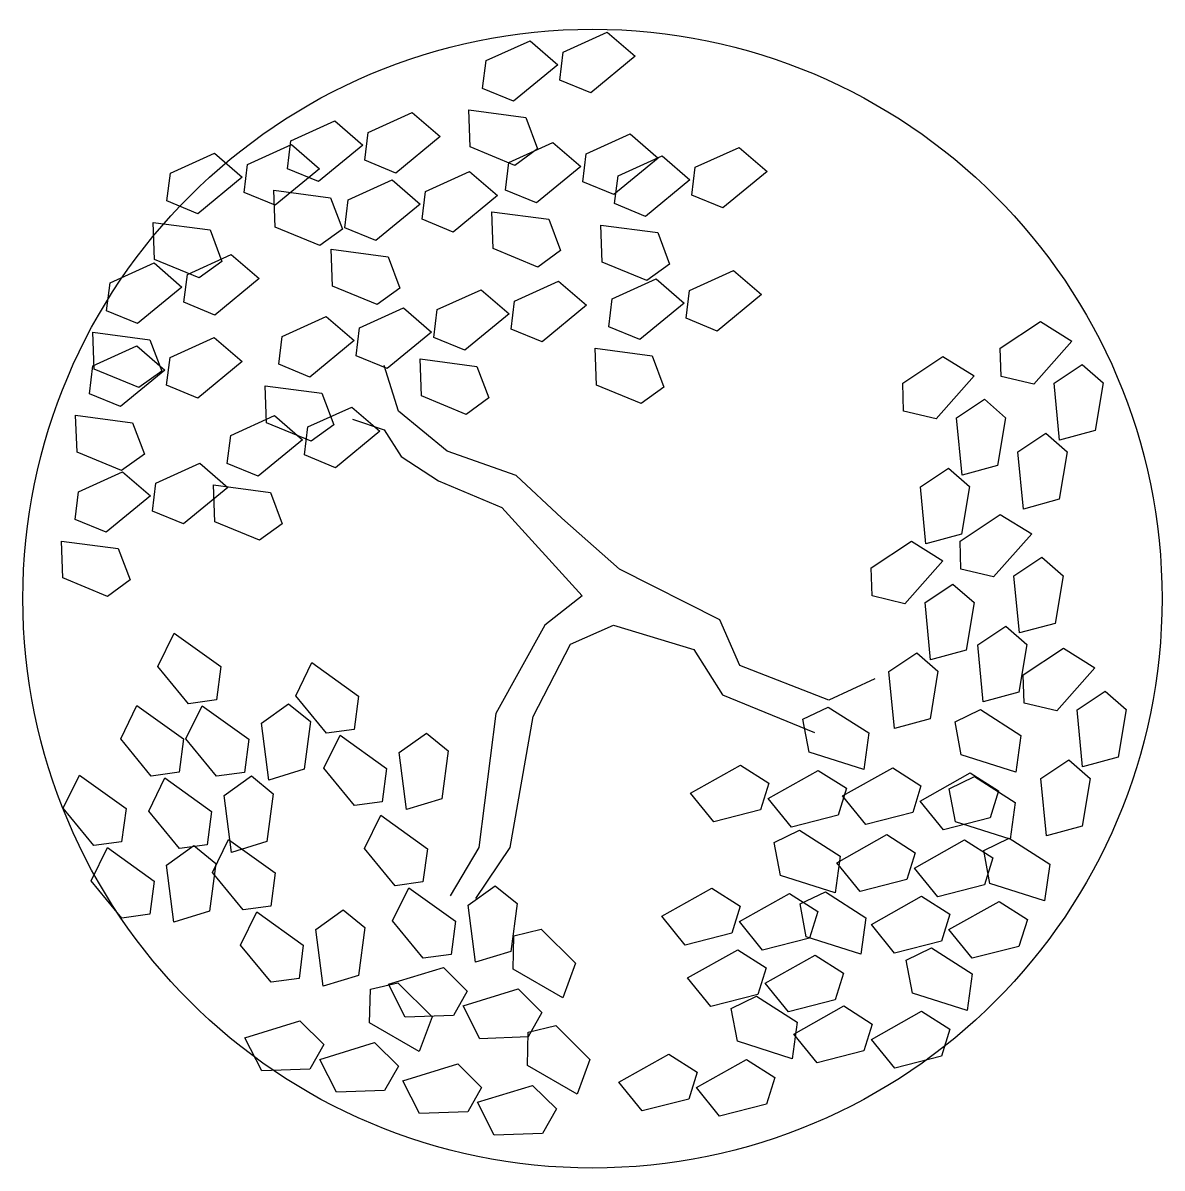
# Model space of a CAD drawing. Extents: x -5.77 to -3.54, y 7.73 to 9.98.
import ezdxf

# ---------------------------------------------------------------- set-up
doc = ezdxf.new("R2010")
doc.units = 0
doc.header["$MEASUREMENT"] = 0
doc.layers.get('0').update_dxf_attribs({"linetype": 'CONTINUOUS'})

# ---------------------------------------------------------------- blocks, each defined once
blk = doc.blocks.new('L', base_point=(1.3683, 0.5913))
for p, q in [((1.2809, 0.65), (1.3117, 0.675)), ((1.3117, 0.675), (1.3419, 0.6213)), ((1.2937, 0.5998), (1.2809, 0.65)), ((1.3419, 0.6213), (1.3225, 0.5909)), ((1.2753, 0.5668), (1.3061, 0.5917)), ((1.3225, 0.5909), (1.2937, 0.5998)), ((1.3061, 0.5917), (1.3362, 0.538)), ((1.2881, 0.5166), (1.2753, 0.5668)), ((1.3557, 0.5478), (1.3911, 0.5544)), ((1.3911, 0.5544), (1.4042, 0.5272)), ((1.337, 0.4891), (1.3557, 0.5478)), ((1.3362, 0.538), (1.3169, 0.5076)), ((1.3169, 0.5076), (1.2881, 0.5166)), ((1.4042, 0.5272), (1.3763, 0.4836)), ((1.3763, 0.4836), (1.337, 0.4891))]:
    blk.add_line(p, q)
blk = doc.blocks.new('A')
for points in [[(0.6478, -0.1052), (0.5576, -0.1472), (0.3831, -0.0789), (0.3436, 0.0105), (0.1465, 0.1104), (0.0337, 0.2103), (-0.0564, 0.2944), (-0.1915, 0.3417), (-0.2873, 0.4206), (-0.3154, 0.5099)], [(-0.3774, 0.4048), (-0.3154, 0.3838), (-0.2817, 0.3312), (-0.2084, 0.2839), (-0.0845, 0.2313), (0.0732, 0.0578), (0, 0), (-0.0958, -0.1735), (-0.1295, -0.4364), (-0.1859, -0.531)], [(-0.1352, -0.5362), (-0.0676, -0.4364), (-0.0225, -0.1788), (0.0507, -0.0368), (0.1352, 0), (0.2929, -0.0473), (0.3492, -0.1367), (0.5295, -0.2103)]]:
    blk.add_lwpolyline(points)
blk.add_circle((0.0937, 0.0523), 1.118)
at = {"xscale": 1.8288, "yscale": 1.8288, "zscale": 1.8288}
for p, rotation in [((0.0451, 0.9883), 280.1248425347958), ((-0.3379, 0.8306), 280.1248425347958), ((0.0901, 0.7885), 280.1248425347958), ((-0.5745, 0.7675), 280.1248425347958), ((0.3042, 0.7622), 280.1248425347958), ((-0.2253, 0.7149), 280.1248425347958), ((-0.6928, 0.5519), 280.1248425347958), ((0.2929, 0.5204), 280.1248425347958), ((-0.0507, 0.4994), 280.1248425347958), ((-0.3549, 0.4468), 280.1248425347958), ((0.9068, 0.4101), 156.160766664714), ((-0.7267, 0.389), 280.1248425347958), ((0.7153, 0.3417), 156.160766664714), ((-0.4562, 0.2523), 280.1248425347958), ((-0.7547, 0.1419), 280.1248425347958), ((0.8279, 0.0316), 156.160766664714), ((0.6534, -0.021), 156.160766664714), ((-0.569, -0.1104), 25.01651508517053), ((-0.2985, -0.1682), 25.01651508517053), ((0.9519, -0.2313), 156.160766664714), ((-0.6421, -0.2523), 25.01651508517053), ((0.4393, -0.2261), 90), ((0.7378, -0.2313), 90), ((-0.7549, -0.389), 25.01651508517053), ((-0.1634, -0.4679), 25.01651508517053), ((0.7266, -0.3628), 90), ((-0.4619, -0.5152), 25.01651508517053), ((0.3829, -0.4679), 90), ((0.7942, -0.4837), 90), ((-0.1352, -0.6361), 77.8021081598379), ((0.4336, -0.5888), 90), ((-0.4169, -0.7412), 77.8021081598379), ((0.6421, -0.6992), 90), ((-0.107, -0.8253), 77.8021081598379), ((0.2985, -0.7938), 90)]:
    blk.add_blockref('L', p, dxfattribs=dict(at, rotation=rotation))

msp = doc.modelspace()

# ---------------------------------------------------------------- block references
at = {"color": 0}
msp.add_blockref('A', (-4.75, 8.8), dxfattribs=at)

doc.saveas('drawing.dxf')
